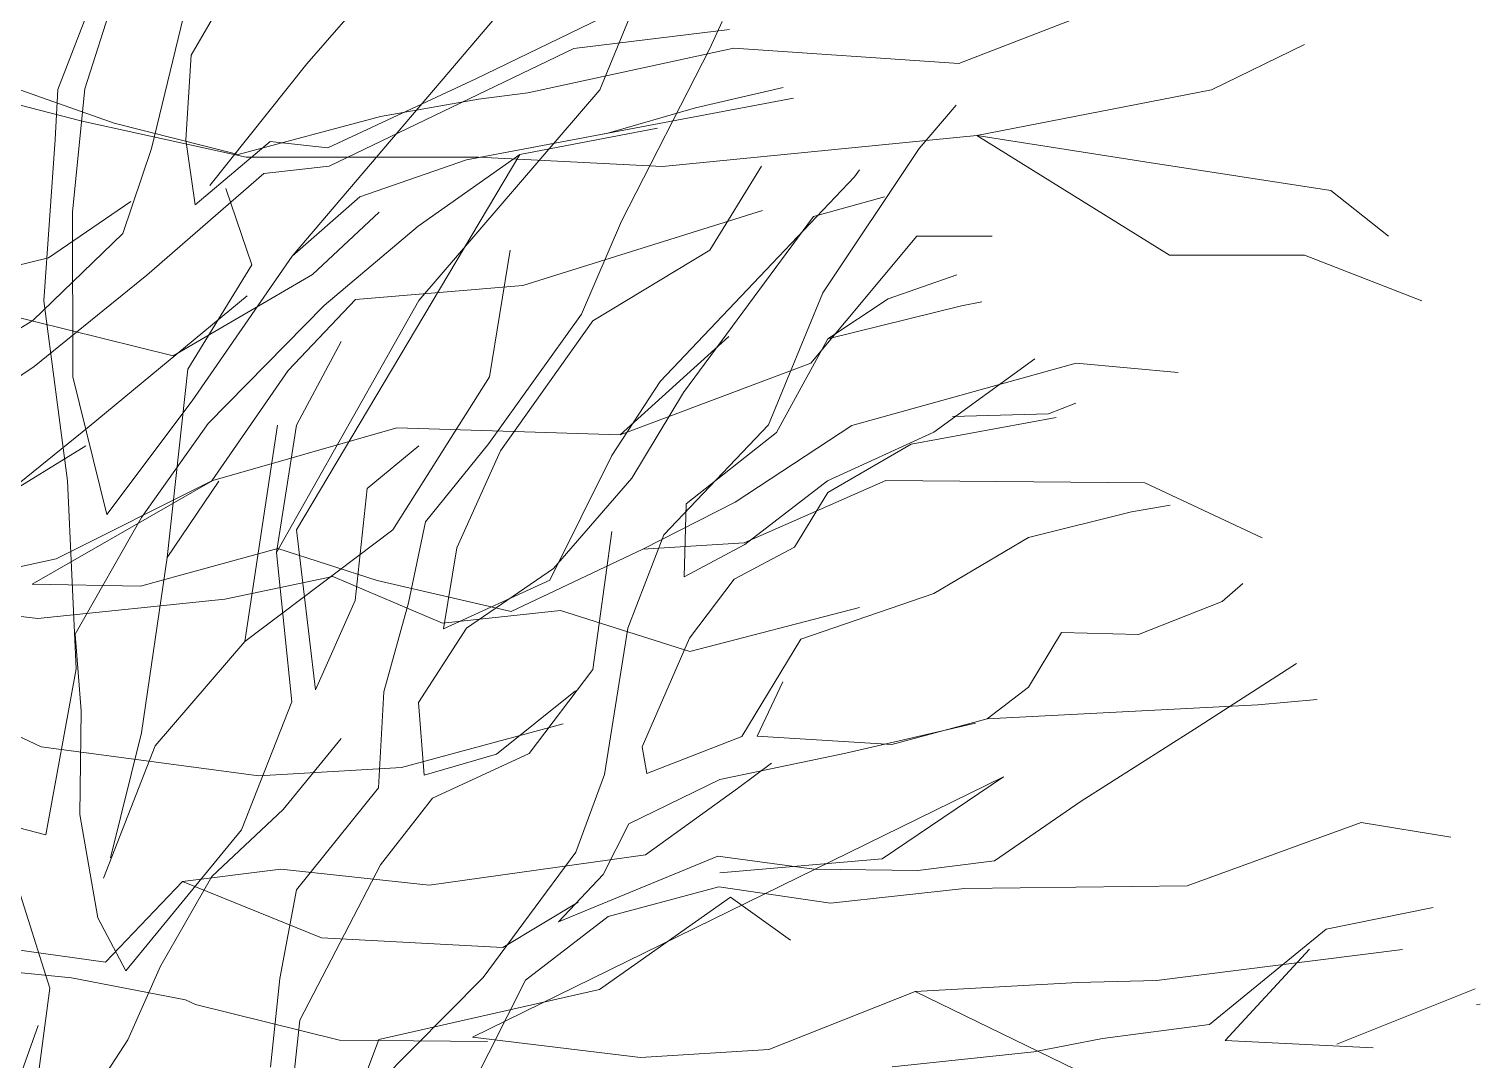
# Model space of a CAD drawing. Header units: millimetres. Extents: x -13512 to 19537, y -6523 to 6166.
# Drawn here: x -388.6 to -177.4, y -2393.5 to -2243.5 of the extents above; entities that cross this region are included whole.
import ezdxf

# ---------------------------------------------------------------- set-up
doc = ezdxf.new("R2010")
doc.units = ezdxf.units.MM
for name, color, linetype, lineweight in [('A-ELEWACJA CIENKA', 11, 'Continuous', 13), ('B-materiały', 9, 'Continuous', 0), ('Layer1', 7, 'Continuous', 0)]:
    doc.layers.add(name, color=color, linetype=linetype, lineweight=lineweight)

# ---------------------------------------------------------------- blocks, each defined once
blk = doc.blocks.new('A$C2EBD462E')
at = {"layer": 'B-materiały'}
for p, q in [((51.05, 832.15), (40.51, 813.84)), ((57.3, 812.58), (75.22, 833.14)), ((21.08, 808.88), (28.95, 829.19)), ((31.5, 829.17), (24.99, 808.98)), ((99.95, 808.83), (108.3, 828.98)), ((55.21, 784.6), (89.67, 825.1)), ((34.7, 800.29), (39.77, 821.08)), ((81.93, 810.41), (100.15, 819.24)), ((118.86, 817.59), (96.19, 814.8)), ((116, 814.8), (117.8, 818.74)), ((40.51, 813.84), (39.7, 801.53)), ((96.19, 814.8), (60.58, 797.71)), ((103.12, 789.71), (116, 814.8)), ((43.22, 794.91), (57.3, 812.58)), ((24.99, 808.98), (23.2, 791.06)), ((60.4, 800.37), (81.93, 810.41)), ((113.88, 806.18), (126.68, 809.15)), ((20.7, 801.61), (21.08, 808.88)), ((73.62, 778.19), (99.95, 808.83)), ((80.55, 798.64), (128.14, 807.58)), ((101.13, 802.51), (113.88, 806.18)), ((146.43, 800.29), (151.86, 806.57)), ((108.37, 803.25), (88.35, 799.4)), ((19.06, 778.11), (20.7, 801.61)), ((39.7, 801.53), (41.05, 792.07)), ((41.05, 792.07), (52, 801.28)), ((52, 801.28), (60.4, 800.37)), ((80.55, 798.64), (101.13, 802.51)), ((30.54, 787.89), (34.7, 800.29)), ((55.82, 744.83), (88.35, 799.4)), ((65.05, 793.23), (80.55, 798.64)), ((88.35, 799.4), (73.53, 788.97)), ((132.43, 779.27), (146.43, 800.29)), ((51.05, 796.63), (34.05, 781.84)), ((60.58, 797.71), (51.05, 796.63)), ((123.52, 797.71), (116, 785.51)), ((137.04, 796.15), (137.78, 797.18)), ((49.3, 783.34), (45.54, 794.46)), ((125.06, 783.56), (137.04, 796.15)), ((55.21, 784.6), (65.05, 793.23)), ((141.41, 793.26), (131.05, 790.39)), ((23.2, 791.06), (23.24, 767.04)), ((131.05, 790.39), (112.13, 764.8)), ((17.45, 775.27), (30.54, 787.89)), ((73.53, 788.97), (59.85, 777.45)), ((97.32, 776.16), (103.12, 789.71)), ((40.65, 763.57), (55.21, 784.6)), ((83.9, 767.07), (86.91, 785.51)), ((116, 785.51), (98.95, 775.21)), ((108.73, 766.39), (125.06, 783.56)), ((34.05, 781.84), (17.62, 768.57)), ((40.02, 768.16), (49.3, 783.34)), ((151.96, 781.89), (141.95, 778.39)), ((22.51, 751.94), (19.06, 778.11)), ((25.66, 759.84), (48.65, 778.85)), ((59.85, 777.45), (42.97, 760.27)), ((52.93, 741.53), (73.62, 778.19)), ((124.53, 760.08), (132.43, 779.27)), ((141.95, 778.39), (133.16, 772.59)), ((152.61, 777.37), (133.16, 772.59)), ((155.58, 777.98), (152.61, 777.37)), ((-0.71, 764.21), (17.45, 775.27)), ((83.82, 757.38), (97.32, 776.16)), ((98.95, 775.21), (85.52, 756.31)), ((55.82, 760.02), (62.34, 772.22)), ((133.16, 772.59), (125.68, 758.99)), ((148.58, 759.01), (163.27, 769.69)), ((17.62, 768.57), (2.24, 758.13)), ((23.24, 767.04), (28.21, 747.05)), ((37.01, 740.77), (40.02, 768.16)), ((69.86, 744.83), (83.9, 767.07)), ((101.74, 755.6), (108.73, 766.39)), ((112.13, 764.8), (104.62, 752.32)), ((28.21, 747.05), (40.65, 763.57)), ((165.27, 761.66), (169.26, 763.22)), ((166.41, 761.13), (145.27, 757.25)), ((151.32, 761.31), (165.27, 761.66)), ((7.04, 744.85), (25.66, 759.84)), ((42.97, 760.27), (33.25, 746.62)), ((48.3, 728.56), (53.06, 760.02)), ((52.93, 741.53), (55.82, 760.02)), ((109.29, 744.06), (124.53, 760.08)), ((125.68, 758.99), (112.53, 748.61)), ((133.12, 751.92), (148.58, 759.01)), ((25.17, 757.03), (1.51, 742.47)), ((73.62, 757.04), (66.1, 750.8)), ((74.61, 745.98), (83.82, 757.38)), ((85.52, 756.31), (79.17, 742.18)), ((145.27, 757.25), (133.16, 750.24)), ((92.7, 737.5), (101.74, 755.6)), ((23.75, 724.6), (22.51, 751.94)), ((37.01, 740.77), (44.53, 751.89)), ((104.62, 752.32), (93.21, 739.18)), ((121.06, 742.67), (133.12, 751.92)), ((66.1, 750.8), (64.34, 734.53)), ((133.16, 750.24), (128.33, 742.3)), ((112.53, 748.61), (112.24, 737.98)), ((177.36, 747.44), (183.01, 748.39)), ((33.25, 746.62), (23.62, 729.62)), ((72.11, 734.19), (74.61, 745.98)), ((162.37, 743.71), (177.36, 747.44)), ((48.3, 728.56), (69.86, 744.83)), ((58.58, 721.51), (55.82, 744.83)), ((101.71, 744.56), (98.95, 724.5)), ((104.05, 730.52), (109.29, 744.06)), ((148.61, 735.54), (162.37, 743.71)), ((55.15, 719.8), (52.93, 741.53)), ((79.17, 742.18), (77.23, 730.4)), ((112.24, 737.98), (121.06, 742.67)), ((128.33, 742.3), (119.51, 737.61)), ((33.25, 715.28), (37.01, 740.77)), ((77.23, 730.4), (92.7, 737.5)), ((93.21, 739.18), (80.58, 730.49)), ((119.51, 737.61), (113.02, 729.07)), ((129.22, 728.91), (148.61, 735.54)), ((190.54, 734.36), (193.55, 737.02)), ((64.34, 734.53), (58.58, 721.51)), ((68.52, 721.25), (72.11, 734.19)), ((178.37, 729.59), (190.54, 734.36)), ((23.62, 729.62), (24.46, 718.47)), ((80.58, 730.49), (73.59, 719.7)), ((100.67, 709.2), (104.05, 730.52)), ((113.02, 729.07), (106.15, 713.25)), ((120.64, 714.73), (129.22, 728.91)), ((162.36, 721.92), (167.19, 729.86)), ((167.19, 729.86), (178.37, 729.59)), ((35.26, 713.38), (48.3, 728.56)), ((19.33, 700.46), (23.75, 724.6)), ((98.95, 724.5), (89.67, 712.29)), ((186.53, 715.82), (201.37, 725.35)), ((126.59, 722.7), (122.87, 714.79)), ((67.76, 707.26), (68.52, 721.25)), ((84.95, 712.16), (96.45, 721.39)), ((156.33, 717.3), (162.36, 721.92)), ((24.46, 718.47), (24.28, 703.38)), ((47.8, 701.18), (55.15, 719.8)), ((73.59, 719.7), (74.42, 709.11)), ((156.33, 717.3), (195.74, 719.35)), ((195.74, 719.35), (204.38, 720.12)), ((154.67, 716.7), (135.79, 712.32)), ((142.46, 713.6), (156.33, 717.3)), ((28.74, 697.11), (33.25, 715.28)), ((62.34, 714.46), (53.87, 704.12)), ((106.81, 709.36), (120.64, 714.73)), ((122.87, 714.79), (142.46, 713.6)), ((170.04, 705.36), (186.53, 715.82)), ((27.73, 694.13), (35.26, 713.38)), ((74.42, 709.11), (84.95, 712.16)), ((89.67, 712.29), (75.62, 705.78)), ((106.15, 713.25), (106.81, 709.36)), ((135.79, 712.32), (117.45, 708.51)), ((96.48, 697.93), (100.67, 709.2)), ((117.45, 708.51), (104.2, 702.03)), ((55.84, 692.44), (67.76, 707.26)), ((75.62, 705.78), (68.04, 696.1)), ((24.28, 703.38), (26.89, 688.36)), ((53.87, 704.12), (43.5, 694.36)), ((157.41, 696.66), (170.04, 705.36)), ((15.39, 701.48), (19.33, 700.46)), ((104.2, 702.03), (100.47, 694.67)), ((210.79, 702.26), (185.46, 693.04)), ((223.83, 700.09), (210.79, 702.26)), ((31, 680.64), (47.8, 701.18)), ((82.97, 679.71), (96.48, 697.93)), ((93.94, 687.81), (117.17, 697.33)), ((117.17, 697.33), (131.18, 695.44)), ((68.04, 696.1), (56.31, 673.46)), ((131.18, 695.44), (146.27, 695.26)), ((146.27, 695.26), (157.41, 696.66)), ((19.89, 678.13), (15.03, 693.65)), ((43.5, 694.36), (36.01, 681.33)), ((100.47, 694.67), (93.94, 687.81)), ((117.28, 692.86), (101.19, 688.55)), ((133.54, 690.48), (117.28, 692.86)), ((185.46, 693.04), (153.04, 692.64)), ((53.37, 679.53), (55.84, 692.44)), ((153.04, 692.64), (133.54, 690.48)), ((101.19, 688.55), (89.13, 679.31)), ((205.7, 686.7), (221.26, 689.88)), ((26.89, 688.36), (31, 680.64)), ((188.73, 672.86), (205.7, 686.7)), ((190.98, 670.54), (203.26, 683.82)), ((36.01, 681.33), (31.25, 670.6)), ((17.54, 660.2), (19.89, 678.13)), ((52.02, 666.65), (53.37, 679.53)), ((67.72, 664.25), (82.97, 679.71)), ((89.13, 679.31), (81.14, 663.47)), ((227.36, 678.05), (207.27, 669.99)), ((227.59, 675.69), (228.09, 675.82)), ((9.93, 649.38), (18.21, 672.7)), ((56.31, 673.46), (54.5, 656.65)), ((173.14, 670.8), (188.73, 672.86)), ((31.25, 670.6), (25.33, 661.51)), ((163.13, 668.87), (173.14, 670.8)), ((212.54, 669.45), (190.98, 670.54)), ((142.51, 666.68), (163.13, 668.87))]:
    blk.add_line(p, q, dxfattribs=at)

msp = doc.modelspace()

# ---------------------------------------------------------------- linework, layer by layer
at = {"layer": 'Layer1'}
for p, q in [((-253.19, -2248.52), (-236.11, -2241.9)), ((-253.19, -2248.52), (-236.11, -2241.9)), ((-253.19, -2248.52), (-236.11, -2241.9)), ((-253.19, -2248.52), (-236.11, -2241.9)), ((-253.19, -2248.52), (-236.11, -2241.9)), ((-253.19, -2248.52), (-236.11, -2241.9)), ((-253.19, -2248.52), (-236.11, -2241.9)), ((-253.19, -2248.52), (-236.11, -2241.9)), ((-315.96, -2252.79), (-285.97, -2246.3)), ((-315.96, -2252.79), (-285.97, -2246.3)), ((-315.96, -2252.79), (-285.97, -2246.3)), ((-315.96, -2252.79), (-285.97, -2246.3)), ((-315.96, -2252.79), (-285.97, -2246.3)), ((-315.96, -2252.79), (-285.97, -2246.3)), ((-315.96, -2252.79), (-285.97, -2246.3)), ((-315.96, -2252.79), (-285.97, -2246.3)), ((-285.97, -2246.3), (-253.19, -2248.52)), ((-285.97, -2246.3), (-253.19, -2248.52)), ((-285.97, -2246.3), (-253.19, -2248.52)), ((-285.97, -2246.3), (-253.19, -2248.52)), ((-285.97, -2246.3), (-253.19, -2248.52)), ((-285.97, -2246.3), (-253.19, -2248.52)), ((-285.97, -2246.3), (-253.19, -2248.52)), ((-285.97, -2246.3), (-253.19, -2248.52)), ((-202.91, -2245.73), (-216.45, -2252.35)), ((-202.91, -2245.73), (-216.45, -2252.35)), ((-202.91, -2245.73), (-216.45, -2252.35)), ((-202.91, -2245.73), (-216.45, -2252.35)), ((-202.91, -2245.73), (-216.45, -2252.35)), ((-202.91, -2245.73), (-216.45, -2252.35)), ((-202.91, -2245.73), (-216.45, -2252.35)), ((-202.91, -2245.73), (-216.45, -2252.35)), ((-380.8, -2256.88), (-415.15, -2248.1)), ((-380.8, -2256.88), (-415.15, -2248.1)), ((-380.8, -2256.88), (-415.15, -2248.1)), ((-380.8, -2256.88), (-415.15, -2248.1)), ((-380.8, -2256.88), (-415.15, -2248.1)), ((-380.8, -2256.88), (-415.15, -2248.1)), ((-380.8, -2256.88), (-415.15, -2248.1)), ((-380.8, -2256.88), (-415.15, -2248.1)), ((-397.16, -2249.8), (-376.16, -2257.17)), ((-397.16, -2249.8), (-376.16, -2257.17)), ((-397.16, -2249.8), (-376.16, -2257.17)), ((-397.16, -2249.8), (-376.16, -2257.17)), ((-397.16, -2249.8), (-376.16, -2257.17)), ((-397.16, -2249.8), (-376.16, -2257.17)), ((-397.16, -2249.8), (-376.16, -2257.17)), ((-397.16, -2249.8), (-376.16, -2257.17)), ((-323.12, -2253.69), (-315.96, -2252.79)), ((-323.12, -2253.69), (-315.96, -2252.79)), ((-323.12, -2253.69), (-315.96, -2252.79)), ((-323.12, -2253.69), (-315.96, -2252.79)), ((-323.12, -2253.69), (-315.96, -2252.79)), ((-323.12, -2253.69), (-315.96, -2252.79)), ((-323.12, -2253.69), (-315.96, -2252.79)), ((-323.12, -2253.69), (-315.96, -2252.79)), ((-216.45, -2252.35), (-250.61, -2258.97)), ((-216.45, -2252.35), (-250.61, -2258.97)), ((-216.45, -2252.35), (-250.61, -2258.97)), ((-216.45, -2252.35), (-250.61, -2258.97)), ((-216.45, -2252.35), (-250.61, -2258.97)), ((-216.45, -2252.35), (-250.61, -2258.97)), ((-216.45, -2252.35), (-250.61, -2258.97)), ((-216.45, -2252.35), (-250.61, -2258.97)), ((-337.41, -2256.2), (-323.12, -2253.69)), ((-337.41, -2256.2), (-323.12, -2253.69)), ((-337.41, -2256.2), (-323.12, -2253.69)), ((-337.41, -2256.2), (-323.12, -2253.69)), ((-337.41, -2256.2), (-323.12, -2253.69)), ((-337.41, -2256.2), (-323.12, -2253.69)), ((-337.41, -2256.2), (-323.12, -2253.69)), ((-337.41, -2256.2), (-323.12, -2253.69)), ((-356.95, -2262.11), (-380.8, -2256.88)), ((-356.95, -2262.11), (-380.8, -2256.88)), ((-356.95, -2262.11), (-380.8, -2256.88)), ((-356.95, -2262.11), (-380.8, -2256.88)), ((-356.95, -2262.11), (-380.8, -2256.88)), ((-356.95, -2262.11), (-380.8, -2256.88)), ((-356.95, -2262.11), (-380.8, -2256.88)), ((-356.95, -2262.11), (-380.8, -2256.88)), ((-376.16, -2257.17), (-358.1, -2261.74)), ((-376.16, -2257.17), (-358.1, -2261.74)), ((-376.16, -2257.17), (-358.1, -2261.74)), ((-376.16, -2257.17), (-358.1, -2261.74)), ((-376.16, -2257.17), (-358.1, -2261.74)), ((-376.16, -2257.17), (-358.1, -2261.74)), ((-376.16, -2257.17), (-358.1, -2261.74)), ((-376.16, -2257.17), (-358.1, -2261.74)), ((-358.1, -2261.74), (-337.41, -2256.2)), ((-358.1, -2261.74), (-337.41, -2256.2)), ((-358.1, -2261.74), (-337.41, -2256.2)), ((-358.1, -2261.74), (-337.41, -2256.2)), ((-358.1, -2261.74), (-337.41, -2256.2)), ((-358.1, -2261.74), (-337.41, -2256.2)), ((-358.1, -2261.74), (-337.41, -2256.2)), ((-358.1, -2261.74), (-337.41, -2256.2)), ((-250.61, -2258.97), (-296.37, -2263.5)), ((-250.61, -2258.97), (-296.37, -2263.5)), ((-250.61, -2258.97), (-296.37, -2263.5)), ((-250.61, -2258.97), (-296.37, -2263.5)), ((-250.61, -2258.97), (-296.37, -2263.5)), ((-250.61, -2258.97), (-296.37, -2263.5)), ((-250.61, -2258.97), (-296.37, -2263.5)), ((-250.61, -2258.97), (-296.37, -2263.5)), ((-250.61, -2258.97), (-222.57, -2276.4)), ((-226.12, -2262.8), (-250.61, -2258.97)), ((-250.61, -2258.97), (-222.57, -2276.4)), ((-226.12, -2262.8), (-250.61, -2258.97)), ((-250.61, -2258.97), (-222.57, -2276.4)), ((-226.12, -2262.8), (-250.61, -2258.97)), ((-250.61, -2258.97), (-222.57, -2276.4)), ((-226.12, -2262.8), (-250.61, -2258.97)), ((-250.61, -2258.97), (-222.57, -2276.4)), ((-226.12, -2262.8), (-250.61, -2258.97)), ((-250.61, -2258.97), (-222.57, -2276.4)), ((-226.12, -2262.8), (-250.61, -2258.97)), ((-250.61, -2258.97), (-222.57, -2276.4)), ((-226.12, -2262.8), (-250.61, -2258.97)), ((-250.61, -2258.97), (-222.57, -2276.4)), ((-226.12, -2262.8), (-250.61, -2258.97)), ((-323.11, -2262.11), (-356.95, -2262.11)), ((-323.11, -2262.11), (-356.95, -2262.11)), ((-323.11, -2262.11), (-356.95, -2262.11)), ((-323.11, -2262.11), (-356.95, -2262.11)), ((-323.11, -2262.11), (-356.95, -2262.11)), ((-323.11, -2262.11), (-356.95, -2262.11)), ((-323.11, -2262.11), (-356.95, -2262.11)), ((-323.11, -2262.11), (-356.95, -2262.11)), ((-296.37, -2263.5), (-323.11, -2262.11)), ((-296.37, -2263.5), (-323.11, -2262.11)), ((-296.37, -2263.5), (-323.11, -2262.11)), ((-296.37, -2263.5), (-323.11, -2262.11)), ((-296.37, -2263.5), (-323.11, -2262.11)), ((-296.37, -2263.5), (-323.11, -2262.11)), ((-296.37, -2263.5), (-323.11, -2262.11)), ((-296.37, -2263.5), (-323.11, -2262.11)), ((-199.05, -2266.99), (-226.12, -2262.8)), ((-199.05, -2266.99), (-226.12, -2262.8)), ((-199.05, -2266.99), (-226.12, -2262.8)), ((-199.05, -2266.99), (-226.12, -2262.8)), ((-199.05, -2266.99), (-226.12, -2262.8)), ((-199.05, -2266.99), (-226.12, -2262.8)), ((-199.05, -2266.99), (-226.12, -2262.8)), ((-199.05, -2266.99), (-226.12, -2262.8)), ((-190.67, -2273.61), (-199.05, -2266.99)), ((-190.67, -2273.61), (-199.05, -2266.99)), ((-190.67, -2273.61), (-199.05, -2266.99)), ((-190.67, -2273.61), (-199.05, -2266.99)), ((-190.67, -2273.61), (-199.05, -2266.99)), ((-190.67, -2273.61), (-199.05, -2266.99)), ((-190.67, -2273.61), (-199.05, -2266.99)), ((-190.67, -2273.61), (-199.05, -2266.99)), ((-385.72, -2276.8), (-373.72, -2268.6)), ((-385.72, -2276.8), (-373.72, -2268.6)), ((-385.72, -2276.8), (-373.72, -2268.6)), ((-385.72, -2276.8), (-373.72, -2268.6)), ((-385.72, -2276.8), (-373.72, -2268.6)), ((-385.72, -2276.8), (-373.72, -2268.6)), ((-385.72, -2276.8), (-373.72, -2268.6)), ((-385.72, -2276.8), (-373.72, -2268.6)), ((-347.28, -2279.18), (-337.61, -2270.12)), ((-347.28, -2279.18), (-337.61, -2270.12)), ((-347.28, -2279.18), (-337.61, -2270.12)), ((-347.28, -2279.18), (-337.61, -2270.12)), ((-347.28, -2279.18), (-337.61, -2270.12)), ((-347.28, -2279.18), (-337.61, -2270.12)), ((-347.28, -2279.18), (-337.61, -2270.12)), ((-347.28, -2279.18), (-337.61, -2270.12)), ((-316.7, -2280.81), (-281.79, -2269.88)), ((-316.7, -2280.81), (-281.79, -2269.88)), ((-316.7, -2280.81), (-281.79, -2269.88)), ((-316.7, -2280.81), (-281.79, -2269.88)), ((-316.7, -2280.81), (-281.79, -2269.88)), ((-316.7, -2280.81), (-281.79, -2269.88)), ((-316.7, -2280.81), (-281.79, -2269.88)), ((-316.7, -2280.81), (-281.79, -2269.88)), ((-274.77, -2292.08), (-259.31, -2273.61)), ((-274.77, -2292.08), (-259.31, -2273.61)), ((-274.77, -2292.08), (-259.31, -2273.61)), ((-274.77, -2292.08), (-259.31, -2273.61)), ((-274.77, -2292.08), (-259.31, -2273.61)), ((-274.77, -2292.08), (-259.31, -2273.61)), ((-274.77, -2292.08), (-259.31, -2273.61)), ((-274.77, -2292.08), (-259.31, -2273.61)), ((-259.31, -2273.61), (-248.35, -2273.61)), ((-259.31, -2273.61), (-248.35, -2273.61)), ((-259.31, -2273.61), (-248.35, -2273.61)), ((-259.31, -2273.61), (-248.35, -2273.61)), ((-259.31, -2273.61), (-248.35, -2273.61)), ((-259.31, -2273.61), (-248.35, -2273.61)), ((-259.31, -2273.61), (-248.35, -2273.61)), ((-259.31, -2273.61), (-248.35, -2273.61)), ((-222.57, -2276.4), (-202.91, -2276.4)), ((-222.57, -2276.4), (-202.91, -2276.4)), ((-222.57, -2276.4), (-202.91, -2276.4)), ((-222.57, -2276.4), (-202.91, -2276.4)), ((-222.57, -2276.4), (-202.91, -2276.4)), ((-222.57, -2276.4), (-202.91, -2276.4)), ((-222.57, -2276.4), (-202.91, -2276.4)), ((-222.57, -2276.4), (-202.91, -2276.4)), ((-202.91, -2276.4), (-185.84, -2283.02)), ((-202.91, -2276.4), (-185.84, -2283.02)), ((-202.91, -2276.4), (-185.84, -2283.02)), ((-202.91, -2276.4), (-185.84, -2283.02)), ((-202.91, -2276.4), (-185.84, -2283.02)), ((-202.91, -2276.4), (-185.84, -2283.02)), ((-202.91, -2276.4), (-185.84, -2283.02)), ((-202.91, -2276.4), (-185.84, -2283.02)), ((-405.7, -2281.6), (-385.72, -2276.8)), ((-405.7, -2281.6), (-385.72, -2276.8)), ((-405.7, -2281.6), (-385.72, -2276.8)), ((-405.7, -2281.6), (-385.72, -2276.8)), ((-405.7, -2281.6), (-385.72, -2276.8)), ((-405.7, -2281.6), (-385.72, -2276.8)), ((-405.7, -2281.6), (-385.72, -2276.8)), ((-405.7, -2281.6), (-385.72, -2276.8)), ((-367.58, -2291.03), (-347.28, -2279.18)), ((-367.58, -2291.03), (-347.28, -2279.18)), ((-367.58, -2291.03), (-347.28, -2279.18)), ((-367.58, -2291.03), (-347.28, -2279.18)), ((-367.58, -2291.03), (-347.28, -2279.18)), ((-367.58, -2291.03), (-347.28, -2279.18)), ((-367.58, -2291.03), (-347.28, -2279.18)), ((-367.58, -2291.03), (-347.28, -2279.18)), ((-341.05, -2282.86), (-316.7, -2280.81)), ((-341.05, -2282.86), (-316.7, -2280.81)), ((-341.05, -2282.86), (-316.7, -2280.81)), ((-341.05, -2282.86), (-316.7, -2280.81)), ((-341.05, -2282.86), (-316.7, -2280.81)), ((-341.05, -2282.86), (-316.7, -2280.81)), ((-341.05, -2282.86), (-316.7, -2280.81)), ((-341.05, -2282.86), (-316.7, -2280.81)), ((-405.7, -2281.6), (-367.58, -2291.03)), ((-405.7, -2281.6), (-367.58, -2291.03)), ((-405.7, -2281.6), (-367.58, -2291.03)), ((-405.7, -2281.6), (-367.58, -2291.03)), ((-405.7, -2281.6), (-367.58, -2291.03)), ((-405.7, -2281.6), (-367.58, -2291.03)), ((-405.7, -2281.6), (-367.58, -2291.03)), ((-405.7, -2281.6), (-367.58, -2291.03)), ((-350.85, -2293.15), (-341.05, -2282.86)), ((-350.85, -2293.15), (-341.05, -2282.86)), ((-350.85, -2293.15), (-341.05, -2282.86)), ((-350.85, -2293.15), (-341.05, -2282.86)), ((-350.85, -2293.15), (-341.05, -2282.86)), ((-350.85, -2293.15), (-341.05, -2282.86)), ((-350.85, -2293.15), (-341.05, -2282.86)), ((-350.85, -2293.15), (-341.05, -2282.86)), ((-286.7, -2288.24), (-302.49, -2302.53)), ((-286.7, -2288.24), (-302.49, -2302.53)), ((-286.7, -2288.24), (-302.49, -2302.53)), ((-286.7, -2288.24), (-302.49, -2302.53)), ((-286.7, -2288.24), (-302.49, -2302.53)), ((-286.7, -2288.24), (-302.49, -2302.53)), ((-286.7, -2288.24), (-302.49, -2302.53)), ((-286.7, -2288.24), (-302.49, -2302.53)), ((-361.93, -2309.22), (-350.85, -2293.15)), ((-361.93, -2309.22), (-350.85, -2293.15)), ((-361.93, -2309.22), (-350.85, -2293.15)), ((-361.93, -2309.22), (-350.85, -2293.15)), ((-361.93, -2309.22), (-350.85, -2293.15)), ((-361.93, -2309.22), (-350.85, -2293.15)), ((-361.93, -2309.22), (-350.85, -2293.15)), ((-361.93, -2309.22), (-350.85, -2293.15)), ((-302.49, -2302.53), (-274.77, -2292.08)), ((-302.49, -2302.53), (-274.77, -2292.08)), ((-302.49, -2302.53), (-274.77, -2292.08)), ((-302.49, -2302.53), (-274.77, -2292.08)), ((-302.49, -2302.53), (-274.77, -2292.08)), ((-302.49, -2302.53), (-274.77, -2292.08)), ((-302.49, -2302.53), (-274.77, -2292.08)), ((-302.49, -2302.53), (-274.77, -2292.08)), ((-268.8, -2301.15), (-236.11, -2292.08)), ((-268.8, -2301.15), (-236.11, -2292.08)), ((-268.8, -2301.15), (-236.11, -2292.08)), ((-268.8, -2301.15), (-236.11, -2292.08)), ((-268.8, -2301.15), (-236.11, -2292.08)), ((-268.8, -2301.15), (-236.11, -2292.08)), ((-268.8, -2301.15), (-236.11, -2292.08)), ((-268.8, -2301.15), (-236.11, -2292.08)), ((-236.11, -2292.08), (-221.28, -2293.47)), ((-236.11, -2292.08), (-221.28, -2293.47)), ((-236.11, -2292.08), (-221.28, -2293.47)), ((-236.11, -2292.08), (-221.28, -2293.47)), ((-236.11, -2292.08), (-221.28, -2293.47)), ((-236.11, -2292.08), (-221.28, -2293.47)), ((-236.11, -2292.08), (-221.28, -2293.47)), ((-236.11, -2292.08), (-221.28, -2293.47)), ((-335.04, -2301.49), (-361.78, -2309.15)), ((-335.04, -2301.49), (-361.78, -2309.15)), ((-335.04, -2301.49), (-361.78, -2309.15)), ((-335.04, -2301.49), (-361.78, -2309.15)), ((-335.04, -2301.49), (-361.78, -2309.15)), ((-335.04, -2301.49), (-361.78, -2309.15)), ((-335.04, -2301.49), (-361.78, -2309.15)), ((-335.04, -2301.49), (-361.78, -2309.15)), ((-302.49, -2302.53), (-335.04, -2301.49)), ((-302.49, -2302.53), (-335.04, -2301.49)), ((-302.49, -2302.53), (-335.04, -2301.49)), ((-302.49, -2302.53), (-335.04, -2301.49)), ((-302.49, -2302.53), (-335.04, -2301.49)), ((-302.49, -2302.53), (-335.04, -2301.49)), ((-302.49, -2302.53), (-335.04, -2301.49)), ((-302.49, -2302.53), (-335.04, -2301.49)), ((-285.75, -2312.34), (-268.8, -2301.15)), ((-285.75, -2312.34), (-268.8, -2301.15)), ((-285.75, -2312.34), (-268.8, -2301.15)), ((-285.75, -2312.34), (-268.8, -2301.15)), ((-285.75, -2312.34), (-268.8, -2301.15)), ((-285.75, -2312.34), (-268.8, -2301.15)), ((-285.75, -2312.34), (-268.8, -2301.15)), ((-285.75, -2312.34), (-268.8, -2301.15)), ((-361.78, -2309.15), (-388.12, -2324.24)), ((-361.78, -2309.15), (-388.12, -2324.24)), ((-361.78, -2309.15), (-388.12, -2324.24)), ((-361.78, -2309.15), (-388.12, -2324.24)), ((-361.78, -2309.15), (-388.12, -2324.24)), ((-361.78, -2309.15), (-388.12, -2324.24)), ((-361.78, -2309.15), (-388.12, -2324.24)), ((-361.78, -2309.15), (-388.12, -2324.24)), ((-384.62, -2320.56), (-361.93, -2309.22)), ((-384.62, -2320.56), (-361.93, -2309.22)), ((-384.62, -2320.56), (-361.93, -2309.22)), ((-384.62, -2320.56), (-361.93, -2309.22)), ((-384.62, -2320.56), (-361.93, -2309.22)), ((-384.62, -2320.56), (-361.93, -2309.22)), ((-384.62, -2320.56), (-361.93, -2309.22)), ((-384.62, -2320.56), (-361.93, -2309.22)), ((-284.44, -2318.21), (-263.82, -2309.15)), ((-284.44, -2318.21), (-263.82, -2309.15)), ((-284.44, -2318.21), (-263.82, -2309.15)), ((-284.44, -2318.21), (-263.82, -2309.15)), ((-284.44, -2318.21), (-263.82, -2309.15)), ((-284.44, -2318.21), (-263.82, -2309.15)), ((-284.44, -2318.21), (-263.82, -2309.15)), ((-284.44, -2318.21), (-263.82, -2309.15)), ((-263.82, -2309.15), (-226.12, -2309.5)), ((-263.82, -2309.15), (-226.12, -2309.5)), ((-263.82, -2309.15), (-226.12, -2309.5)), ((-263.82, -2309.15), (-226.12, -2309.5)), ((-263.82, -2309.15), (-226.12, -2309.5)), ((-263.82, -2309.15), (-226.12, -2309.5)), ((-263.82, -2309.15), (-226.12, -2309.5)), ((-263.82, -2309.15), (-226.12, -2309.5)), ((-226.12, -2309.5), (-209.04, -2317.52)), ((-226.12, -2309.5), (-209.04, -2317.52)), ((-226.12, -2309.5), (-209.04, -2317.52)), ((-226.12, -2309.5), (-209.04, -2317.52)), ((-226.12, -2309.5), (-209.04, -2317.52)), ((-226.12, -2309.5), (-209.04, -2317.52)), ((-226.12, -2309.5), (-209.04, -2317.52)), ((-226.12, -2309.5), (-209.04, -2317.52)), ((-299.22, -2319.14), (-285.75, -2312.34)), ((-299.22, -2319.14), (-285.75, -2312.34)), ((-299.22, -2319.14), (-285.75, -2312.34)), ((-299.22, -2319.14), (-285.75, -2312.34)), ((-299.22, -2319.14), (-285.75, -2312.34)), ((-299.22, -2319.14), (-285.75, -2312.34)), ((-299.22, -2319.14), (-285.75, -2312.34)), ((-299.22, -2319.14), (-285.75, -2312.34)), ((-299.22, -2319.14), (-284.44, -2318.21)), ((-299.22, -2319.14), (-284.44, -2318.21)), ((-299.22, -2319.14), (-284.44, -2318.21)), ((-299.22, -2319.14), (-284.44, -2318.21)), ((-299.22, -2319.14), (-284.44, -2318.21)), ((-299.22, -2319.14), (-284.44, -2318.21)), ((-299.22, -2319.14), (-284.44, -2318.21)), ((-299.22, -2319.14), (-284.44, -2318.21)), ((-399.62, -2323.81), (-384.62, -2320.56)), ((-399.62, -2323.81), (-384.62, -2320.56)), ((-399.62, -2323.81), (-384.62, -2320.56)), ((-399.62, -2323.81), (-384.62, -2320.56)), ((-399.62, -2323.81), (-384.62, -2320.56)), ((-399.62, -2323.81), (-384.62, -2320.56)), ((-399.62, -2323.81), (-384.62, -2320.56)), ((-399.62, -2323.81), (-384.62, -2320.56)), ((-372.32, -2324.56), (-352.35, -2319.04)), ((-372.32, -2324.56), (-352.35, -2319.04)), ((-372.32, -2324.56), (-352.35, -2319.04)), ((-372.32, -2324.56), (-352.35, -2319.04)), ((-372.32, -2324.56), (-352.35, -2319.04)), ((-372.32, -2324.56), (-352.35, -2319.04)), ((-372.32, -2324.56), (-352.35, -2319.04)), ((-372.32, -2324.56), (-352.35, -2319.04)), ((-352.35, -2319.04), (-337.88, -2323.7)), ((-352.35, -2319.04), (-337.88, -2323.7)), ((-352.35, -2319.04), (-337.88, -2323.7)), ((-352.35, -2319.04), (-337.88, -2323.7)), ((-352.35, -2319.04), (-337.88, -2323.7)), ((-352.35, -2319.04), (-337.88, -2323.7)), ((-352.35, -2319.04), (-337.88, -2323.7)), ((-352.35, -2319.04), (-337.88, -2323.7)), ((-318.38, -2328.24), (-299.22, -2319.14)), ((-318.38, -2328.24), (-299.22, -2319.14)), ((-318.38, -2328.24), (-299.22, -2319.14)), ((-318.38, -2328.24), (-299.22, -2319.14)), ((-318.38, -2328.24), (-299.22, -2319.14)), ((-318.38, -2328.24), (-299.22, -2319.14)), ((-318.38, -2328.24), (-299.22, -2319.14)), ((-318.38, -2328.24), (-299.22, -2319.14)), ((-344.35, -2323.14), (-360.07, -2326.41)), ((-344.35, -2323.14), (-360.07, -2326.41)), ((-344.35, -2323.14), (-360.07, -2326.41)), ((-344.35, -2323.14), (-360.07, -2326.41)), ((-344.35, -2323.14), (-360.07, -2326.41)), ((-344.35, -2323.14), (-360.07, -2326.41)), ((-344.35, -2323.14), (-360.07, -2326.41)), ((-344.35, -2323.14), (-360.07, -2326.41)), ((-328.39, -2329.92), (-344.35, -2323.14)), ((-328.39, -2329.92), (-344.35, -2323.14)), ((-328.39, -2329.92), (-344.35, -2323.14)), ((-328.39, -2329.92), (-344.35, -2323.14)), ((-328.39, -2329.92), (-344.35, -2323.14)), ((-328.39, -2329.92), (-344.35, -2323.14)), ((-328.39, -2329.92), (-344.35, -2323.14)), ((-328.39, -2329.92), (-344.35, -2323.14)), ((-388.12, -2324.24), (-372.32, -2324.56)), ((-388.12, -2324.24), (-372.32, -2324.56)), ((-388.12, -2324.24), (-372.32, -2324.56)), ((-388.12, -2324.24), (-372.32, -2324.56)), ((-388.12, -2324.24), (-372.32, -2324.56)), ((-388.12, -2324.24), (-372.32, -2324.56)), ((-388.12, -2324.24), (-372.32, -2324.56)), ((-388.12, -2324.24), (-372.32, -2324.56)), ((-337.88, -2323.7), (-318.38, -2328.24)), ((-337.88, -2323.7), (-318.38, -2328.24)), ((-337.88, -2323.7), (-318.38, -2328.24)), ((-337.88, -2323.7), (-318.38, -2328.24)), ((-337.88, -2323.7), (-318.38, -2328.24)), ((-337.88, -2323.7), (-318.38, -2328.24)), ((-337.88, -2323.7), (-318.38, -2328.24)), ((-337.88, -2323.7), (-318.38, -2328.24)), ((-387.28, -2329.24), (-407.44, -2326.88)), ((-387.28, -2329.24), (-407.44, -2326.88)), ((-387.28, -2329.24), (-407.44, -2326.88)), ((-387.28, -2329.24), (-407.44, -2326.88)), ((-387.28, -2329.24), (-407.44, -2326.88)), ((-387.28, -2329.24), (-407.44, -2326.88)), ((-387.28, -2329.24), (-407.44, -2326.88)), ((-387.28, -2329.24), (-407.44, -2326.88)), ((-360.07, -2326.41), (-387.28, -2329.24)), ((-360.07, -2326.41), (-387.28, -2329.24)), ((-360.07, -2326.41), (-387.28, -2329.24)), ((-360.07, -2326.41), (-387.28, -2329.24)), ((-360.07, -2326.41), (-387.28, -2329.24)), ((-360.07, -2326.41), (-387.28, -2329.24)), ((-360.07, -2326.41), (-387.28, -2329.24)), ((-360.07, -2326.41), (-387.28, -2329.24)), ((-311.21, -2328.06), (-328.39, -2329.92)), ((-311.21, -2328.06), (-328.39, -2329.92)), ((-311.21, -2328.06), (-328.39, -2329.92)), ((-311.21, -2328.06), (-328.39, -2329.92)), ((-311.21, -2328.06), (-328.39, -2329.92)), ((-311.21, -2328.06), (-328.39, -2329.92)), ((-311.21, -2328.06), (-328.39, -2329.92)), ((-311.21, -2328.06), (-328.39, -2329.92)), ((-292.39, -2334.05), (-311.21, -2328.06)), ((-292.39, -2334.05), (-311.21, -2328.06)), ((-292.39, -2334.05), (-311.21, -2328.06)), ((-292.39, -2334.05), (-311.21, -2328.06)), ((-292.39, -2334.05), (-311.21, -2328.06)), ((-292.39, -2334.05), (-311.21, -2328.06)), ((-292.39, -2334.05), (-311.21, -2328.06)), ((-292.39, -2334.05), (-311.21, -2328.06)), ((-267.68, -2327.62), (-292.39, -2334.05)), ((-267.68, -2327.62), (-292.39, -2334.05)), ((-267.68, -2327.62), (-292.39, -2334.05)), ((-267.68, -2327.62), (-292.39, -2334.05)), ((-267.68, -2327.62), (-292.39, -2334.05)), ((-267.68, -2327.62), (-292.39, -2334.05)), ((-267.68, -2327.62), (-292.39, -2334.05)), ((-267.68, -2327.62), (-292.39, -2334.05)), ((-404.24, -2339.72), (-386.81, -2347.9)), ((-404.24, -2339.72), (-386.81, -2347.9)), ((-404.24, -2339.72), (-386.81, -2347.9)), ((-404.24, -2339.72), (-386.81, -2347.9)), ((-404.24, -2339.72), (-386.81, -2347.9)), ((-404.24, -2339.72), (-386.81, -2347.9)), ((-404.24, -2339.72), (-386.81, -2347.9)), ((-404.24, -2339.72), (-386.81, -2347.9)), ((-334.33, -2350.89), (-310.79, -2344.56)), ((-334.33, -2350.89), (-310.79, -2344.56)), ((-334.33, -2350.89), (-310.79, -2344.56)), ((-334.33, -2350.89), (-310.79, -2344.56)), ((-334.33, -2350.89), (-310.79, -2344.56)), ((-334.33, -2350.89), (-310.79, -2344.56)), ((-334.33, -2350.89), (-310.79, -2344.56)), ((-334.33, -2350.89), (-310.79, -2344.56)), ((-386.81, -2347.9), (-355.11, -2352.13)), ((-386.81, -2347.9), (-355.11, -2352.13)), ((-386.81, -2347.9), (-355.11, -2352.13)), ((-386.81, -2347.9), (-355.11, -2352.13)), ((-386.81, -2347.9), (-355.11, -2352.13)), ((-386.81, -2347.9), (-355.11, -2352.13)), ((-386.81, -2347.9), (-355.11, -2352.13)), ((-386.81, -2347.9), (-355.11, -2352.13)), ((-285.43, -2353.97), (-280.5, -2350.26)), ((-285.43, -2353.97), (-280.5, -2350.26)), ((-285.43, -2353.97), (-280.5, -2350.26)), ((-285.43, -2353.97), (-280.5, -2350.26)), ((-285.43, -2353.97), (-280.5, -2350.26)), ((-285.43, -2353.97), (-280.5, -2350.26)), ((-285.43, -2353.97), (-280.5, -2350.26)), ((-285.43, -2353.97), (-280.5, -2350.26)), ((-355.11, -2352.13), (-334.33, -2350.89)), ((-355.11, -2352.13), (-334.33, -2350.89)), ((-355.11, -2352.13), (-334.33, -2350.89)), ((-355.11, -2352.13), (-334.33, -2350.89)), ((-355.11, -2352.13), (-334.33, -2350.89)), ((-355.11, -2352.13), (-334.33, -2350.89)), ((-355.11, -2352.13), (-334.33, -2350.89)), ((-355.11, -2352.13), (-334.33, -2350.89)), ((-246.7, -2352.29), (-324.01, -2390.12)), ((-246.7, -2352.29), (-324.01, -2390.12)), ((-246.7, -2352.29), (-324.01, -2390.12)), ((-246.7, -2352.29), (-324.01, -2390.12)), ((-246.7, -2352.29), (-324.01, -2390.12)), ((-246.7, -2352.29), (-324.01, -2390.12)), ((-246.7, -2352.29), (-324.01, -2390.12)), ((-246.7, -2352.29), (-324.01, -2390.12)), ((-264.35, -2364.21), (-246.7, -2352.29)), ((-264.35, -2364.21), (-246.7, -2352.29)), ((-264.35, -2364.21), (-246.7, -2352.29)), ((-264.35, -2364.21), (-246.7, -2352.29)), ((-264.35, -2364.21), (-246.7, -2352.29)), ((-264.35, -2364.21), (-246.7, -2352.29)), ((-264.35, -2364.21), (-246.7, -2352.29)), ((-264.35, -2364.21), (-246.7, -2352.29)), ((-298.83, -2363.64), (-285.43, -2353.97)), ((-298.83, -2363.64), (-285.43, -2353.97)), ((-298.83, -2363.64), (-285.43, -2353.97)), ((-298.83, -2363.64), (-285.43, -2353.97)), ((-298.83, -2363.64), (-285.43, -2353.97)), ((-298.83, -2363.64), (-285.43, -2353.97)), ((-298.83, -2363.64), (-285.43, -2353.97)), ((-298.83, -2363.64), (-285.43, -2353.97)), ((-330.31, -2368.02), (-298.83, -2363.64)), ((-330.31, -2368.02), (-298.83, -2363.64)), ((-330.31, -2368.02), (-298.83, -2363.64)), ((-330.31, -2368.02), (-298.83, -2363.64)), ((-330.31, -2368.02), (-298.83, -2363.64)), ((-330.31, -2368.02), (-298.83, -2363.64)), ((-330.31, -2368.02), (-298.83, -2363.64)), ((-330.31, -2368.02), (-298.83, -2363.64)), ((-287.99, -2366.24), (-264.35, -2364.21)), ((-287.99, -2366.24), (-264.35, -2364.21)), ((-287.99, -2366.24), (-264.35, -2364.21)), ((-287.99, -2366.24), (-264.35, -2364.21)), ((-287.99, -2366.24), (-264.35, -2364.21)), ((-287.99, -2366.24), (-264.35, -2364.21)), ((-287.99, -2366.24), (-264.35, -2364.21)), ((-287.99, -2366.24), (-264.35, -2364.21)), ((-377.41, -2379.25), (-366.22, -2367.48)), ((-377.41, -2379.25), (-366.22, -2367.48)), ((-377.41, -2379.25), (-366.22, -2367.48)), ((-377.41, -2379.25), (-366.22, -2367.48)), ((-377.41, -2379.25), (-366.22, -2367.48)), ((-377.41, -2379.25), (-366.22, -2367.48)), ((-377.41, -2379.25), (-366.22, -2367.48)), ((-377.41, -2379.25), (-366.22, -2367.48)), ((-366.22, -2367.48), (-351.9, -2365.69)), ((-366.22, -2367.48), (-351.9, -2365.69)), ((-366.22, -2367.48), (-351.9, -2365.69)), ((-366.22, -2367.48), (-351.9, -2365.69)), ((-366.22, -2367.48), (-351.9, -2365.69)), ((-366.22, -2367.48), (-351.9, -2365.69)), ((-366.22, -2367.48), (-351.9, -2365.69)), ((-366.22, -2367.48), (-351.9, -2365.69)), ((-366.22, -2367.48), (-345.99, -2375.71)), ((-366.22, -2367.48), (-345.99, -2375.71)), ((-366.22, -2367.48), (-345.99, -2375.71)), ((-366.22, -2367.48), (-345.99, -2375.71)), ((-366.22, -2367.48), (-345.99, -2375.71)), ((-366.22, -2367.48), (-345.99, -2375.71)), ((-366.22, -2367.48), (-345.99, -2375.71)), ((-366.22, -2367.48), (-345.99, -2375.71)), ((-351.9, -2365.69), (-330.31, -2368.02)), ((-351.9, -2365.69), (-330.31, -2368.02)), ((-351.9, -2365.69), (-330.31, -2368.02)), ((-351.9, -2365.69), (-330.31, -2368.02)), ((-351.9, -2365.69), (-330.31, -2368.02)), ((-351.9, -2365.69), (-330.31, -2368.02)), ((-351.9, -2365.69), (-330.31, -2368.02)), ((-351.9, -2365.69), (-330.31, -2368.02)), ((-319.57, -2377.11), (-308.61, -2370.49)), ((-319.57, -2377.11), (-308.61, -2370.49)), ((-319.57, -2377.11), (-308.61, -2370.49)), ((-319.57, -2377.11), (-308.61, -2370.49)), ((-319.57, -2377.11), (-308.61, -2370.49)), ((-319.57, -2377.11), (-308.61, -2370.49)), ((-319.57, -2377.11), (-308.61, -2370.49)), ((-319.57, -2377.11), (-308.61, -2370.49)), ((-305.52, -2383.19), (-286.47, -2369.79)), ((-305.52, -2383.19), (-286.47, -2369.79)), ((-305.52, -2383.19), (-286.47, -2369.79)), ((-305.52, -2383.19), (-286.47, -2369.79)), ((-305.52, -2383.19), (-286.47, -2369.79)), ((-305.52, -2383.19), (-286.47, -2369.79)), ((-305.52, -2383.19), (-286.47, -2369.79)), ((-305.52, -2383.19), (-286.47, -2369.79)), ((-286.47, -2369.79), (-277.7, -2376.04)), ((-286.47, -2369.79), (-277.7, -2376.04)), ((-286.47, -2369.79), (-277.7, -2376.04)), ((-286.47, -2369.79), (-277.7, -2376.04)), ((-286.47, -2369.79), (-277.7, -2376.04)), ((-286.47, -2369.79), (-277.7, -2376.04)), ((-286.47, -2369.79), (-277.7, -2376.04)), ((-286.47, -2369.79), (-277.7, -2376.04)), ((-345.99, -2375.71), (-319.57, -2377.11)), ((-345.99, -2375.71), (-319.57, -2377.11)), ((-345.99, -2375.71), (-319.57, -2377.11)), ((-345.99, -2375.71), (-319.57, -2377.11)), ((-345.99, -2375.71), (-319.57, -2377.11)), ((-345.99, -2375.71), (-319.57, -2377.11)), ((-345.99, -2375.71), (-319.57, -2377.11)), ((-345.99, -2375.71), (-319.57, -2377.11)), ((-382.38, -2381.53), (-416.21, -2378.07)), ((-382.38, -2381.53), (-416.21, -2378.07)), ((-382.38, -2381.53), (-416.21, -2378.07)), ((-382.38, -2381.53), (-416.21, -2378.07)), ((-382.38, -2381.53), (-416.21, -2378.07)), ((-382.38, -2381.53), (-416.21, -2378.07)), ((-382.38, -2381.53), (-416.21, -2378.07)), ((-382.38, -2381.53), (-416.21, -2378.07)), ((-394.7, -2376.81), (-377.41, -2379.25)), ((-394.7, -2376.81), (-377.41, -2379.25)), ((-394.7, -2376.81), (-377.41, -2379.25)), ((-394.7, -2376.81), (-377.41, -2379.25)), ((-394.7, -2376.81), (-377.41, -2379.25)), ((-394.7, -2376.81), (-377.41, -2379.25)), ((-394.7, -2376.81), (-377.41, -2379.25)), ((-394.7, -2376.81), (-377.41, -2379.25)), ((-224.42, -2381.88), (-188.64, -2377.4)), ((-224.42, -2381.88), (-188.64, -2377.4)), ((-224.42, -2381.88), (-188.64, -2377.4)), ((-224.42, -2381.88), (-188.64, -2377.4)), ((-224.42, -2381.88), (-188.64, -2377.4)), ((-224.42, -2381.88), (-188.64, -2377.4)), ((-224.42, -2381.88), (-188.64, -2377.4)), ((-224.42, -2381.88), (-188.64, -2377.4)), ((-365.79, -2384.7), (-382.38, -2381.53)), ((-365.79, -2384.7), (-382.38, -2381.53)), ((-365.79, -2384.7), (-382.38, -2381.53)), ((-365.79, -2384.7), (-382.38, -2381.53)), ((-365.79, -2384.7), (-382.38, -2381.53)), ((-365.79, -2384.7), (-382.38, -2381.53)), ((-365.79, -2384.7), (-382.38, -2381.53)), ((-365.79, -2384.7), (-382.38, -2381.53)), ((-259.56, -2383.48), (-235.9, -2382.17)), ((-259.56, -2383.48), (-235.9, -2382.17)), ((-259.56, -2383.48), (-235.9, -2382.17)), ((-259.56, -2383.48), (-235.9, -2382.17)), ((-259.56, -2383.48), (-235.9, -2382.17)), ((-259.56, -2383.48), (-235.9, -2382.17)), ((-259.56, -2383.48), (-235.9, -2382.17)), ((-259.56, -2383.48), (-235.9, -2382.17)), ((-235.9, -2382.17), (-224.42, -2381.88)), ((-235.9, -2382.17), (-224.42, -2381.88)), ((-235.9, -2382.17), (-224.42, -2381.88)), ((-235.9, -2382.17), (-224.42, -2381.88)), ((-235.9, -2382.17), (-224.42, -2381.88)), ((-235.9, -2382.17), (-224.42, -2381.88)), ((-235.9, -2382.17), (-224.42, -2381.88)), ((-235.9, -2382.17), (-224.42, -2381.88)), ((-337.64, -2390.46), (-305.52, -2383.19)), ((-337.64, -2390.46), (-305.52, -2383.19)), ((-337.64, -2390.46), (-305.52, -2383.19)), ((-337.64, -2390.46), (-305.52, -2383.19)), ((-337.64, -2390.46), (-305.52, -2383.19)), ((-337.64, -2390.46), (-305.52, -2383.19)), ((-337.64, -2390.46), (-305.52, -2383.19)), ((-337.64, -2390.46), (-305.52, -2383.19)), ((-280.89, -2391.91), (-259.56, -2383.48)), ((-280.89, -2391.91), (-259.56, -2383.48)), ((-280.89, -2391.91), (-259.56, -2383.48)), ((-280.89, -2391.91), (-259.56, -2383.48)), ((-280.89, -2391.91), (-259.56, -2383.48)), ((-280.89, -2391.91), (-259.56, -2383.48)), ((-280.89, -2391.91), (-259.56, -2383.48)), ((-280.89, -2391.91), (-259.56, -2383.48)), ((-259.56, -2383.48), (-232.56, -2396.62)), ((-259.56, -2383.48), (-232.56, -2396.62)), ((-259.56, -2383.48), (-232.56, -2396.62)), ((-259.56, -2383.48), (-232.56, -2396.62)), ((-259.56, -2383.48), (-232.56, -2396.62)), ((-259.56, -2383.48), (-232.56, -2396.62)), ((-259.56, -2383.48), (-232.56, -2396.62)), ((-259.56, -2383.48), (-232.56, -2396.62)), ((-364.33, -2385.39), (-365.79, -2384.7)), ((-364.33, -2385.39), (-365.79, -2384.7)), ((-364.33, -2385.39), (-365.79, -2384.7)), ((-364.33, -2385.39), (-365.79, -2384.7)), ((-364.33, -2385.39), (-365.79, -2384.7)), ((-364.33, -2385.39), (-365.79, -2384.7)), ((-364.33, -2385.39), (-365.79, -2384.7)), ((-364.33, -2385.39), (-365.79, -2384.7)), ((-343.38, -2390.6), (-364.33, -2385.39)), ((-343.38, -2390.6), (-364.33, -2385.39)), ((-343.38, -2390.6), (-364.33, -2385.39)), ((-343.38, -2390.6), (-364.33, -2385.39)), ((-343.38, -2390.6), (-364.33, -2385.39)), ((-343.38, -2390.6), (-364.33, -2385.39)), ((-343.38, -2390.6), (-364.33, -2385.39)), ((-343.38, -2390.6), (-364.33, -2385.39)), ((-321.84, -2390.78), (-343.38, -2390.6)), ((-321.84, -2390.78), (-343.38, -2390.6)), ((-321.84, -2390.78), (-343.38, -2390.6)), ((-321.84, -2390.78), (-343.38, -2390.6)), ((-321.84, -2390.78), (-343.38, -2390.6)), ((-321.84, -2390.78), (-343.38, -2390.6)), ((-321.84, -2390.78), (-343.38, -2390.6)), ((-321.84, -2390.78), (-343.38, -2390.6)), ((-341.68, -2401.33), (-337.64, -2390.46)), ((-341.68, -2401.33), (-337.64, -2390.46)), ((-341.68, -2401.33), (-337.64, -2390.46)), ((-341.68, -2401.33), (-337.64, -2390.46)), ((-341.68, -2401.33), (-337.64, -2390.46)), ((-341.68, -2401.33), (-337.64, -2390.46)), ((-341.68, -2401.33), (-337.64, -2390.46)), ((-341.68, -2401.33), (-337.64, -2390.46)), ((-324.01, -2390.12), (-299.53, -2393.1)), ((-324.01, -2390.12), (-299.53, -2393.1)), ((-324.01, -2390.12), (-299.53, -2393.1)), ((-324.01, -2390.12), (-299.53, -2393.1)), ((-324.01, -2390.12), (-299.53, -2393.1)), ((-324.01, -2390.12), (-299.53, -2393.1)), ((-324.01, -2390.12), (-299.53, -2393.1)), ((-324.01, -2390.12), (-299.53, -2393.1)), ((-299.53, -2393.1), (-280.89, -2391.91)), ((-299.53, -2393.1), (-280.89, -2391.91)), ((-299.53, -2393.1), (-280.89, -2391.91)), ((-299.53, -2393.1), (-280.89, -2391.91)), ((-299.53, -2393.1), (-280.89, -2391.91)), ((-299.53, -2393.1), (-280.89, -2391.91)), ((-299.53, -2393.1), (-280.89, -2391.91)), ((-299.53, -2393.1), (-280.89, -2391.91))]:
    msp.add_line(p, q, dxfattribs=at)

# ---------------------------------------------------------------- block references
at = {"layer": 'A-ELEWACJA CIENKA'}
msp.add_blockref('A$C2EBD462E', (-405.44, -3061.15), dxfattribs=at)

doc.saveas('drawing.dxf')
